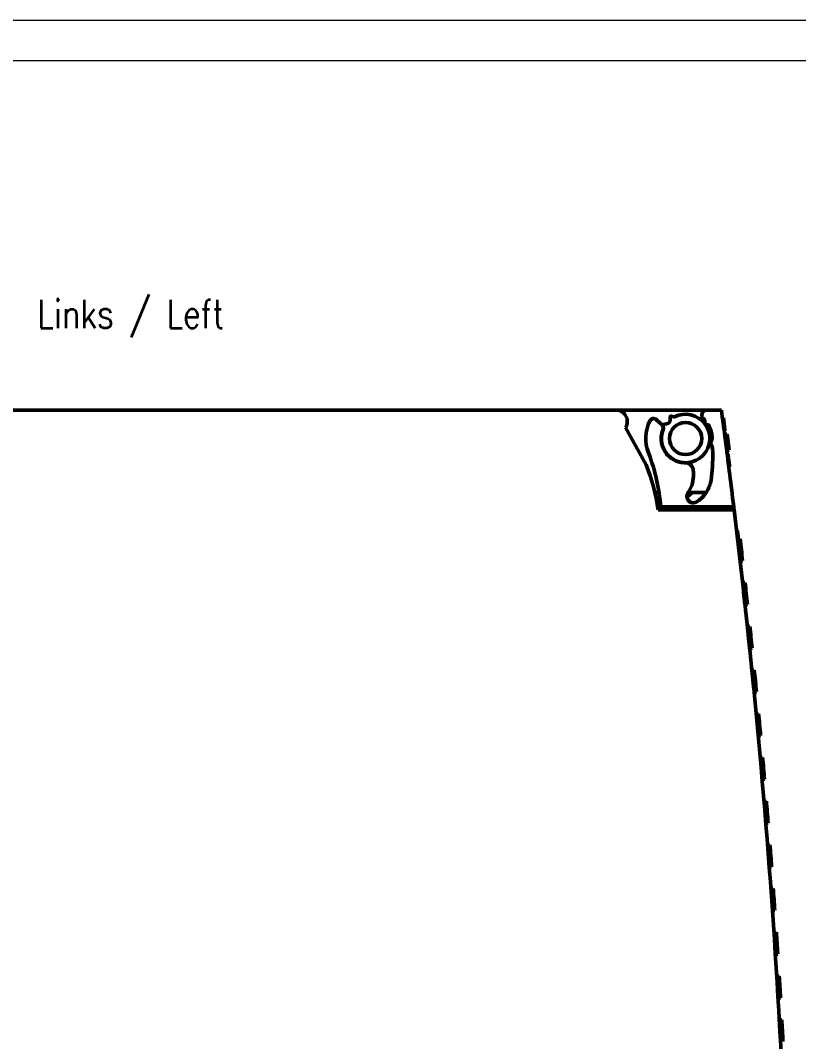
# Model space of a CAD drawing. Header units: millimetres. Extents: x 0 to 594, y 0 to 420.
# Drawn here: x 400.8 to 497, y 293.8 to 420 of the extents above; entities that cross this region are included whole.
import ezdxf

# ---------------------------------------------------------------- set-up
doc = ezdxf.new("R2010")
doc.units = ezdxf.units.MM
for name, color, linetype in [('1', 7, 'Continuous'), ('106', 7, 'Continuous'), ('201', 7, 'Continuous')]:
    doc.layers.add(name, color=color, linetype=linetype)
doc.styles.add('latin_extended', font='simplex.shx')
doc.dimstyles.get("Standard").update_dxf_attribs({"dimtxt": 0.18, "dimasz": 0.18, "dimexe": 0.18, "dimexo": 0.0625, "dimgap": 0.09, "dimtad": 0, "dimtih": 1, "dimtoh": 1, "dimdec": 4, "dimzin": 0, "dimdsep": 46, "dimtxsty": 'Standard', "dimcen": 0.09, "dimadec": 0, "dimazin": 0, "dimtfac": 1, "dimtdec": 4, "dimtofl": 0, "dimtmove": 0, "dimatfit": 3, "dimfxl": 1, "dimtolj": 1, "dimtzin": 0, "dimarcsym": 0})

# ---------------------------------------------------------------- blocks, each defined once
blk = doc.blocks.new('_U2')
at = {"layer": '106', "color": 7, "lineweight": 13}
for p, q in [((367.225957, 347.575786), (367.225957, 213.333787)), ((496.213164, 229.83418), (496.213164, 213.333787)), ((367.225957, 214.833787), (496.213164, 214.833787))]:
    blk.add_line(p, q, dxfattribs=at)
at = {"layer": '106', "color": 7, "lineweight": 25}
for points in [[(367.225957, 214.833787), (370.725955, 215.29457), (370.725959, 214.373003)], [(496.213164, 214.833787), (492.713166, 214.373003), (492.713162, 215.29457)]]:
    blk.add_solid(points, dxfattribs=at)
at = {"layer": '106', "color": 7, "linetype": 'Continuous', "lineweight": 18, "insert": (429.02585, 215.562339), "char_height": 3.5, "attachment_point": 7, "line_spacing_factor": 0.963855, "style": 'latin_extended'}
blk.add_mtext('\\W0.6152;129', dxfattribs=at)

msp = doc.modelspace()

# ---------------------------------------------------------------- linework, layer by layer
at = {"layer": '1', "color": 7, "linetype": 'Continuous', "lineweight": 50}
for p, q in [((369.73, 371.83), (474.43, 371.83)), ((485.57, 371.83), (474.43, 371.83)), ((481.56, 370.99), (481.27, 371.08)), ((485.57, 371.83), (487.46, 371.83)), ((480.19, 369.95), (480.3, 369.65)), ((480.67, 370.13), (480.27, 370.08)), ((481.14, 370.99), (481.11, 370.59)), ((487.7, 370.89), (487.6, 370.88)), ((487.7, 370.89), (487.6, 370.87)), ((487.7, 370.88), (487.6, 370.87)), ((487.7, 370.89), (487.7, 370.88)), ((487.7, 370.88), (487.9, 369.3)), ((475.61, 369.69), (478.17, 365.08)), ((487.9, 369.3), (487.8, 369.29)), ((487.8, 369.28), (487.94, 369.3)), ((487.9, 369.29), (487.8, 369.28)), ((487.8, 369.27), (487.93, 369.29)), ((487.9, 369.28), (487.8, 369.27)), ((487.9, 369.28), (487.8, 369.27)), ((488.16, 368.87), (487.86, 368.83)), ((487.89, 369.4), (487.92, 369.41)), ((487.89, 369.39), (487.92, 369.4)), ((487.89, 369.39), (487.91, 369.4)), ((487.9, 369.28), (487.94, 369.29)), ((488.16, 368.87), (488.41, 366.87)), ((488.41, 366.87), (488.12, 366.83)), ((488.27, 366.43), (488.17, 366.42)), ((488.36, 365.72), (488.38, 365.72)), ((488.38, 365.72), (488.36, 365.72)), ((488.36, 365.72), (488.38, 365.72)), ((488.47, 364.83), (488.37, 364.82)), ((488.38, 364.8), (488.51, 364.82)), ((488.46, 364.94), (488.48, 364.94)), ((488.46, 364.93), (488.5, 364.93)), ((488.46, 364.93), (488.5, 364.93)), ((479.24, 361.65), (479.76, 361.65)), ((483.89, 361.65), (483.25, 361.11)), ((483.37, 361.65), (485.54, 361.65)), ((488.98, 359.89), (479.95, 359.89)), ((479.64, 359.51), (489.04, 359.51)), ((489.46, 356.86), (489.36, 356.85)), ((489.46, 356.85), (489.36, 356.85)), ((489.49, 356.56), (489.39, 356.56)), ((489.5, 356.52), (489.4, 356.51)), ((489.52, 356.31), (489.42, 356.3)), ((489.77, 355.92), (489.57, 355.9)), ((489.52, 355.43), (489.62, 355.44)), ((489.66, 355.12), (489.56, 355.11)), ((489.79, 353.09), (489.89, 353.1)), ((489.88, 353.19), (490.08, 353.22)), ((490.38, 350.52), (490.09, 350.49)), ((490.26, 349.82), (490.16, 349.81)), ((490.3, 349.47), (490.2, 349.47)), ((490.31, 349.33), (490.21, 349.32)), ((490.48, 347.84), (490.38, 347.83)), ((490.38, 347.78), (490.68, 347.81)), ((490.97, 345.12), (490.67, 345.08)), ((490.83, 344.55), (490.73, 344.54)), ((490.86, 344.29), (490.76, 344.28)), ((490.86, 344.23), (490.76, 344.22)), ((491.01, 342.8), (490.91, 342.79)), ((491.04, 342.54), (490.94, 342.54)), ((490.95, 342.38), (491.25, 342.41)), ((491.53, 339.71), (491.23, 339.68)), ((491.37, 339.24), (491.27, 339.23)), ((491.4, 338.99), (491.3, 338.98)), ((491.4, 338.93), (491.3, 338.92)), ((491.46, 338.33), (491.36, 338.32)), ((491.48, 338.19), (491.38, 338.18)), ((491.54, 337.53), (491.44, 337.52)), ((491.55, 337.47), (491.45, 337.46)), ((491.47, 337.21), (491.57, 337.22)), ((491.5, 336.98), (491.79, 337.01)), ((492.05, 334.31), (491.76, 334.28)), ((491.89, 333.89), (491.79, 333.89)), ((492.01, 332.63), (491.91, 332.63)), ((492.03, 332.43), (491.93, 332.42)), ((492.08, 331.9), (491.98, 331.9)), ((492.01, 331.58), (492.31, 331.61)), ((492.55, 328.91), (492.25, 328.88)), ((492.38, 328.55), (492.28, 328.54)), ((492.48, 327.46), (492.38, 327.45)), ((492.44, 327.86), (492.44, 327.86)), ((492.53, 326.86), (492.43, 326.85)), ((492.54, 326.8), (492.44, 326.79)), ((492.46, 326.54), (492.56, 326.54)), ((492.49, 326.18), (492.79, 326.21)), ((493.02, 323.51), (492.72, 323.48)), ((492.84, 323.21), (492.74, 323.2)), ((492.91, 321.17), (493.01, 321.18)), ((492.94, 320.78), (493.24, 320.81)), ((493.46, 318.11), (493.16, 318.08)), ((493.28, 317.82), (493.18, 317.82)), ((493.29, 317.68), (493.19, 317.67)), ((493.29, 317.64), (493.19, 317.64)), ((493.43, 315.86), (493.33, 315.85)), ((493.44, 315.82), (493.34, 315.81)), ((493.37, 315.38), (493.67, 315.41)), ((493.87, 312.71), (493.57, 312.68)), ((493.76, 309.98), (494.06, 310)), ((494.25, 307.3), (493.95, 307.28)), ((494.13, 304.58), (494.43, 304.6)), ((494.6, 301.9), (494.3, 301.88)), ((494.41, 301.64), (494.31, 301.64)), ((494.44, 299.61), (494.54, 299.62)), ((494.46, 299.18), (494.76, 299.2)), ((494.92, 296.5), (494.62, 296.48)), ((494.74, 296.2), (494.64, 296.19)), ((494.76, 295.85), (494.66, 295.85)), ((494.76, 295.71), (494.66, 295.7)), ((494.85, 294.21), (494.75, 294.2))]:
    msp.add_line(p, q, dxfattribs=at)
msp.add_circle((483.03, 368.33), 1.99, dxfattribs=at)
for centre, radius, start, end in [((474.43, 370.43), 1.4, 328, 90), ((483.03, 368.33), 3, 155.4934, 117.5066), ((481.24, 370.99), 0.1, 72.4507, 175.5493), ((483.01, 368.33), 4.9, 153.4783, 201.2671), ((479.08, 370.3), 0.5, 47.5, 153.4783), ((480.28, 369.98), 0.1, 97.4507, 200.5493), ((480.61, 370.63), 0.5, 277.4507, 355.5493), ((481.59, 371.08), 0.1, 252.4507, 297.5066), ((480.21, 369.62), 0.1, 335.4934, 20.5493), ((457.01, 358.21), 23, 4.1778, 21.2671), ((455.86, 356.23), 24, 7.8756, 21.6592), ((-503.77, 239.83), 1000, 0.35881, 6.87367), ((-503.77, 239.83), 1000.3, 6.50838, 6.66427), ((-503.77, 239.83), 1000.3, 6.19708, 6.35286), ((-503.78, 239.85), 1000, 6.19912, 6.28504), ((-503.77, 239.84), 1000.1, 6.19919, 6.2851), ((-503.77, 239.83), 1000.3, 5.88596, 6.04164), ((-503.78, 239.85), 1000, 5.89423, 5.90887), ((-503.77, 239.84), 1000.1, 5.89433, 5.90896), ((-503.77, 239.83), 1000.3, 5.57502, 5.73059), ((-503.77, 239.83), 1000.3, 5.26424, 5.41972), ((-503.77, 239.84), 1000.1, 5.31214, 5.3239), ((-503.77, 239.84), 1000.1, 5.28177, 5.31214), ((-503.77, 239.84), 1000.1, 5.02599, 5.08894), ((-503.77, 239.83), 1000.3, 4.95361, 5.109), ((-503.77, 239.83), 1000.3, 4.64313, 4.79844), ((-503.77, 239.83), 1000.3, 4.33279, 4.48802), ((-503.77, 239.84), 1000.1, 4.46402, 4.47213), ((-503.77, 239.84), 1000.1, 4.4618, 4.46402), ((-503.77, 239.83), 1000.3, 4.02257, 4.17773), ((-503.77, 239.83), 1000.3, 3.71247, 3.86756), ((-503.77, 239.83), 1000.3, 3.40248, 3.55751), ((-503.78, 239.85), 1000, 3.11611, 3.20193), ((-503.77, 239.84), 1000.1, 3.11648, 3.2023), ((-503.77, 239.83), 1000.3, 3.09259, 3.24756)]:
    msp.add_arc(centre, radius, start, end, dxfattribs=at)
for centre, major_axis, ratio, start_param, end_param in [((457.01, 358.21), (1.49, -22.95), 1, 1.562375, 1.578726), ((-510.48, 239.21), (1002.42, 94.27), 0.996648, 6.282343, 6.283604)]:
    msp.add_ellipse(centre, major_axis=major_axis, ratio=ratio, start_param=start_param, end_param=end_param, dxfattribs=at)
for points, knots in [([(480.25, 369.6), (480.22, 369.49), (480.16, 369.24), (480.04, 368.84), (480, 368.33), (480.05, 367.76), (480.22, 367.17), (480.54, 366.59), (481, 366.08), (481.56, 365.68), (482.09, 365.47), (482.67, 365.32), (483.28, 365.37), (483.84, 364.96), (484.02, 364.34), (484.03, 363.52), (483.87, 362.66), (483.56, 361.95), (483.27, 361.56), (483.17, 361.21), (483.23, 360.88), (483.44, 360.56), (483.79, 360.36), (484.29, 360.38), (484.68, 360.68), (485.11, 361.04), (485.49, 361.5), (485.79, 361.99), (486.04, 362.56), (486.19, 363.12), (486.26, 363.82), (486.33, 364.57), (486.38, 365.32), (486.39, 366.01), (486.41, 366.52), (486.36, 367.02), (486.3, 367.38), (486.18, 367.58), (486.14, 367.66), (486.08, 367.71), (486.06, 367.78), (486.08, 367.83), (486.13, 367.88), (486.18, 367.94), (486.25, 368.04), (486.29, 368.16), (486.32, 368.3), (486.32, 368.46), (486.3, 368.63), (486.28, 368.84), (486.24, 369.06), (486.14, 369.43), (486, 369.72), (485.89, 369.97), (485.83, 370.02), (485.76, 370.02), (485.69, 370.04), (485.6, 370.05), (485.49, 370.06), (485.4, 370.14), (485.42, 370.26), (485.41, 370.35), (485.41, 370.46), (485.42, 370.56), (485.38, 370.64), (485.26, 370.74), (485.15, 370.85), (485.07, 371.03), (485.03, 371.2), (485.05, 371.4), (485.12, 371.56), (485.2, 371.68), (485.3, 371.76), (485.43, 371.82), (485.52, 371.83), (485.57, 371.83)], [0, 0, 0, 0, 0.013383, 0.030514, 0.049726, 0.073184, 0.097454, 0.121814, 0.150682, 0.177838, 0.201928, 0.218244, 0.24821, 0.271508, 0.293856, 0.321694, 0.367578, 0.396406, 0.411407, 0.42506, 0.437699, 0.450507, 0.468808, 0.483, 0.506926, 0.524326, 0.549868, 0.576603, 0.592048, 0.622846, 0.644791, 0.674439, 0.71208, 0.733396, 0.755951, 0.772559, 0.793051, 0.79701, 0.799817, 0.803501, 0.806192, 0.80769, 0.810071, 0.814049, 0.817513, 0.824476, 0.828672, 0.833845, 0.843567, 0.849182, 0.858778, 0.86976, 0.893731, 0.897691, 0.901098, 0.902468, 0.905691, 0.909822, 0.912805, 0.918373, 0.921177, 0.926301, 0.929924, 0.934229, 0.937125, 0.940689, 0.951828, 0.955791, 0.963699, 0.972442, 0.978654, 0.984335, 0.989143, 0.994136, 1, 1, 1, 1]), ([(487.46, 371.83), (487.61, 370.75), (488.08, 367.14), (488.58, 363.16), (488.94, 360.26), (488.98, 359.89)], [0, 0, 0, 0, 0.272684, 0.906013, 1, 1, 1, 1]), ([(480.04, 370.1), (480.07, 370.06), (480.14, 369.99), (480.21, 369.85), (480.24, 369.72), (480.25, 369.63), (480.25, 369.6)], [0, 0, 0, 0, 0.28962, 0.57924, 0.86886, 1, 1, 1, 1]), ([(487.9, 369.3), (487.9, 369.3), (487.9, 369.29), (487.9, 369.29), (487.9, 369.29)], [0, 0, 0, 0, 0.68454, 1, 1, 1, 1]), ([(488.48, 364.82), (488.48, 364.82), (488.47, 364.82), (488.47, 364.86), (488.45, 365.04), (488.42, 365.27), (488.39, 365.52), (488.35, 365.76), (488.32, 365.99), (488.3, 366.22), (488.27, 366.4), (488.27, 366.43), (488.27, 366.43)], [0, 0, 0, 0, 0.024506, 0.117045, 0.216351, 0.330245, 0.45362, 0.575546, 0.685161, 0.790695, 0.903595, 1, 1, 1, 1]), ([(489.39, 356.56), (489.39, 356.6), (489.38, 356.64), (489.38, 356.69), (489.37, 356.7), (489.37, 356.72), (489.37, 356.72), (489.37, 356.75), (489.37, 356.76), (489.36, 356.78), (489.36, 356.79), (489.36, 356.8), (489.36, 356.8), (489.36, 356.82), (489.36, 356.83), (489.36, 356.84), (489.36, 356.84), (489.36, 356.84), (489.36, 356.85), (489.36, 356.85), (489.36, 356.85), (489.36, 356.85), (489.36, 356.85), (489.36, 356.85)], [0, 0, 0, 0, 0.24891, 0.24891, 0.311137, 0.311137, 0.373365, 0.373365, 0.49782, 0.49782, 0.560047, 0.560047, 0.622275, 0.622275, 0.746729, 0.746729, 0.808957, 0.808957, 0.871184, 0.871184, 0.995639, 0.995639, 1, 1, 1, 1]), ([(489.37, 356.7), (489.37, 356.7), (489.37, 356.71), (489.37, 356.71), (489.37, 356.72), (489.37, 356.74), (489.37, 356.75), (489.37, 356.77), (489.36, 356.78), (489.36, 356.79), (489.36, 356.79), (489.36, 356.8), (489.36, 356.8), (489.36, 356.81), (489.36, 356.82), (489.36, 356.83), (489.36, 356.83), (489.36, 356.84), (489.36, 356.84), (489.36, 356.85), (489.36, 356.85), (489.36, 356.85), (489.36, 356.85), (489.36, 356.85)], [0, 0, 0, 0, 0.016905, 0.016905, 0.079981, 0.079981, 0.206135, 0.206135, 0.332288, 0.332288, 0.395365, 0.395365, 0.458441, 0.458441, 0.584595, 0.584595, 0.710748, 0.710748, 0.836901, 0.836901, 0.963055, 0.963055, 1, 1, 1, 1]), ([(489.39, 356.56), (489.39, 356.55), (489.39, 356.54), (489.39, 356.53), (489.39, 356.53), (489.39, 356.52), (489.4, 356.52), (489.4, 356.51)], [0, 0, 0, 0, 0.5, 0.5, 0.75, 0.75, 1, 1, 1, 1]), ([(489.42, 356.3), (489.42, 356.32), (489.42, 356.34), (489.41, 356.38), (489.41, 356.4), (489.41, 356.43), (489.4, 356.44), (489.4, 356.46), (489.4, 356.47), (489.4, 356.5), (489.4, 356.52), (489.39, 356.54)], [0, 0, 0, 0, 0.253405, 0.253405, 0.50681, 0.50681, 0.633513, 0.633513, 0.760215, 0.760215, 1, 1, 1, 1]), ([(489.44, 356.16), (489.44, 356.17), (489.44, 356.18), (489.43, 356.2), (489.43, 356.21), (489.43, 356.26), (489.42, 356.29), (489.42, 356.33), (489.42, 356.33), (489.42, 356.33)], [0, 0, 0, 0, 0.106223, 0.106223, 0.395658, 0.395658, 0.97453, 0.97453, 1, 1, 1, 1]), ([(489.52, 355.43), (489.52, 355.43), (489.52, 355.43), (489.52, 355.43), (489.52, 355.43), (489.52, 355.44), (489.52, 355.44), (489.52, 355.45), (489.52, 355.45), (489.52, 355.46), (489.52, 355.47), (489.52, 355.48), (489.52, 355.48), (489.51, 355.5), (489.51, 355.5), (489.51, 355.52), (489.51, 355.52), (489.51, 355.55), (489.51, 355.56), (489.5, 355.6), (489.5, 355.62), (489.5, 355.66), (489.49, 355.68), (489.49, 355.71), (489.49, 355.72), (489.49, 355.74), (489.48, 355.76), (489.48, 355.79), (489.48, 355.81), (489.47, 355.87), (489.47, 355.92), (489.46, 355.97), (489.46, 355.98), (489.46, 356), (489.45, 356.01), (489.45, 356.05), (489.45, 356.07), (489.44, 356.1), (489.44, 356.11), (489.44, 356.12), (489.44, 356.13), (489.44, 356.16), (489.44, 356.18), (489.43, 356.2), (489.43, 356.2), (489.43, 356.22), (489.43, 356.23), (489.43, 356.24), (489.43, 356.25), (489.43, 356.25), (489.42, 356.27), (489.42, 356.28), (489.42, 356.29), (489.42, 356.29), (489.42, 356.3), (489.42, 356.3), (489.42, 356.3), (489.42, 356.3), (489.42, 356.3), (489.42, 356.3), (489.42, 356.3), (489.42, 356.3)], [0, 0, 0, 0, 0.01606, 0.01606, 0.036705, 0.036705, 0.05735, 0.05735, 0.098639, 0.098639, 0.119284, 0.119284, 0.139928, 0.139928, 0.160573, 0.160573, 0.181218, 0.181218, 0.222507, 0.222507, 0.263796, 0.263796, 0.305086, 0.305086, 0.32573, 0.32573, 0.346375, 0.346375, 0.387664, 0.387664, 0.470243, 0.470243, 0.490887, 0.490887, 0.511532, 0.511532, 0.552821, 0.552821, 0.573466, 0.573466, 0.594111, 0.594111, 0.6354, 0.6354, 0.656044, 0.656044, 0.676689, 0.697334, 0.697334, 0.717978, 0.717978, 0.800557, 0.800557, 0.841846, 0.841846, 0.883136, 0.924425, 0.924425, 0.965714, 0.965714, 1, 1, 1, 1]), ([(489.46, 356.86), (489.46, 356.86), (489.46, 356.86), (489.46, 356.86), (489.46, 356.86), (489.46, 356.85), (489.46, 356.85), (489.46, 356.85), (489.46, 356.84), (489.46, 356.83), (489.46, 356.81), (489.47, 356.77), (489.47, 356.75), (489.47, 356.72), (489.47, 356.71), (489.48, 356.68), (489.48, 356.67), (489.48, 356.65), (489.48, 356.62), (489.49, 356.59), (489.49, 356.56)], [0, 0, 0, 0, 0.002897, 0.002897, 0.127535, 0.127535, 0.189854, 0.189854, 0.252173, 0.252173, 0.501449, 0.501449, 0.626087, 0.626087, 0.750724, 0.750724, 0.813043, 0.813043, 0.875362, 1, 1, 1, 1]), ([(489.46, 356.85), (489.46, 356.85), (489.46, 356.85), (489.46, 356.85), (489.46, 356.85), (489.46, 356.85), (489.46, 356.85), (489.46, 356.84), (489.46, 356.84), (489.46, 356.83), (489.46, 356.82), (489.46, 356.81), (489.46, 356.8), (489.46, 356.78), (489.47, 356.78), (489.47, 356.76), (489.47, 356.74), (489.47, 356.73), (489.47, 356.72), (489.47, 356.71), (489.47, 356.71), (489.47, 356.71)], [0, 0, 0, 0, 0.030723, 0.030723, 0.155614, 0.155614, 0.280505, 0.280505, 0.405395, 0.405395, 0.530286, 0.530286, 0.655177, 0.655177, 0.780067, 0.780067, 0.904958, 0.904958, 0.967404, 0.967404, 1, 1, 1, 1]), ([(489.5, 356.52), (489.49, 356.53), (489.49, 356.54), (489.49, 356.55), (489.49, 356.55), (489.49, 356.56), (489.49, 356.56), (489.49, 356.56)], [0, 0, 0, 0, 0.5, 0.5, 0.75, 0.75, 1, 1, 1, 1]), ([(489.5, 356.5), (489.5, 356.5), (489.5, 356.49), (489.5, 356.48), (489.5, 356.47), (489.5, 356.45), (489.51, 356.44), (489.51, 356.41), (489.51, 356.39), (489.52, 356.35), (489.52, 356.33), (489.52, 356.31)], [0, 0, 0, 0, 0.081093, 0.081093, 0.234245, 0.234245, 0.387396, 0.387396, 0.693698, 0.693698, 1, 1, 1, 1]), ([(489.51, 356.35), (489.52, 356.35), (489.52, 356.34), (489.52, 356.3), (489.52, 356.27), (489.53, 356.22), (489.53, 356.21), (489.53, 356.18), (489.54, 356.18), (489.54, 356.17)], [0, 0, 0, 0, 0.102341, 0.102341, 0.628519, 0.628519, 0.891607, 0.891607, 1, 1, 1, 1]), ([(489.52, 356.31), (489.52, 356.31), (489.52, 356.31), (489.52, 356.31), (489.52, 356.31), (489.52, 356.3), (489.52, 356.3), (489.52, 356.3), (489.52, 356.3), (489.52, 356.3), (489.52, 356.29), (489.52, 356.29), (489.52, 356.28), (489.52, 356.28), (489.52, 356.27), (489.53, 356.27), (489.53, 356.25), (489.53, 356.25), (489.53, 356.22), (489.53, 356.21), (489.54, 356.18), (489.54, 356.17), (489.54, 356.13), (489.54, 356.11), (489.55, 356.07), (489.55, 356.05), (489.55, 356.01), (489.56, 355.99), (489.56, 355.96), (489.56, 355.95), (489.57, 355.93), (489.57, 355.89), (489.57, 355.86), (489.58, 355.82), (489.58, 355.8), (489.58, 355.76), (489.59, 355.75), (489.59, 355.73), (489.59, 355.72), (489.59, 355.69), (489.6, 355.67), (489.6, 355.64), (489.6, 355.63), (489.6, 355.61), (489.6, 355.6), (489.61, 355.57), (489.61, 355.55), (489.61, 355.53), (489.61, 355.52), (489.61, 355.51), (489.61, 355.5), (489.62, 355.49), (489.62, 355.48), (489.62, 355.46), (489.62, 355.46), (489.62, 355.45), (489.62, 355.45), (489.62, 355.44), (489.62, 355.44), (489.62, 355.44), (489.62, 355.44), (489.62, 355.44)], [0, 0, 0, 0, 0.034188, 0.034188, 0.075386, 0.075386, 0.116584, 0.157782, 0.157782, 0.19898, 0.19898, 0.240178, 0.240178, 0.260777, 0.260777, 0.281376, 0.281376, 0.322574, 0.322574, 0.363772, 0.363772, 0.40497, 0.40497, 0.446168, 0.446168, 0.487367, 0.487367, 0.528565, 0.528565, 0.549164, 0.549164, 0.569763, 0.610961, 0.610961, 0.652159, 0.652159, 0.672758, 0.672758, 0.693357, 0.693357, 0.734555, 0.734555, 0.755154, 0.755154, 0.775753, 0.775753, 0.816951, 0.816951, 0.83755, 0.83755, 0.858149, 0.858149, 0.899347, 0.899347, 0.919947, 0.919947, 0.940546, 0.940546, 0.981744, 0.981744, 1, 1, 1, 1]), ([(489.56, 355.11), (489.56, 355.11), (489.56, 355.11), (489.56, 355.11), (489.56, 355.11), (489.56, 355.1), (489.56, 355.1), (489.56, 355.09), (489.56, 355.09), (489.56, 355.09), (489.56, 355.08), (489.56, 355.08)], [0, 0, 0, 0, 0.046711, 0.046711, 0.523356, 0.523356, 0.761678, 0.761678, 0.880839, 0.880839, 1, 1, 1, 1]), ([(489.56, 355.08), (489.56, 355.07), (489.57, 355.06), (489.57, 355.04), (489.57, 355.03), (489.57, 355.02), (489.57, 355.01), (489.57, 354.98), (489.58, 354.96), (489.58, 354.93), (489.58, 354.92), (489.58, 354.9), (489.59, 354.89), (489.59, 354.85), (489.59, 354.83), (489.6, 354.79), (489.6, 354.78), (489.6, 354.75), (489.6, 354.74), (489.61, 354.67), (489.62, 354.62), (489.63, 354.51), (489.63, 354.46), (489.65, 354.35), (489.65, 354.3), (489.67, 354.14), (489.68, 354.03), (489.7, 353.87), (489.71, 353.82), (489.72, 353.71), (489.73, 353.66), (489.74, 353.55), (489.75, 353.5), (489.75, 353.44), (489.75, 353.42), (489.76, 353.4), (489.76, 353.39), (489.76, 353.35), (489.77, 353.33), (489.77, 353.29), (489.77, 353.28), (489.77, 353.26), (489.77, 353.25), (489.78, 353.22), (489.78, 353.2), (489.78, 353.18), (489.78, 353.17), (489.78, 353.15), (489.79, 353.15), (489.79, 353.13), (489.79, 353.12), (489.79, 353.11), (489.79, 353.11), (489.79, 353.1), (489.79, 353.1), (489.79, 353.1), (489.79, 353.09), (489.79, 353.09)], [0, 0, 0, 0, 0.033523, 0.033523, 0.050285, 0.050285, 0.067047, 0.067047, 0.10057, 0.10057, 0.117332, 0.117332, 0.134093, 0.134093, 0.167616, 0.167616, 0.184378, 0.184378, 0.20114, 0.20114, 0.268186, 0.268186, 0.335233, 0.335233, 0.40228, 0.40228, 0.536373, 0.536373, 0.603419, 0.603419, 0.670466, 0.670466, 0.737513, 0.737513, 0.754274, 0.754274, 0.771036, 0.771036, 0.804559, 0.804559, 0.821321, 0.821321, 0.838082, 0.838082, 0.871606, 0.871606, 0.888367, 0.888367, 0.905129, 0.905129, 0.938652, 0.938652, 0.955414, 0.955414, 0.972176, 0.972176, 1, 1, 1, 1]), ([(489.66, 355.09), (489.66, 355.1), (489.66, 355.11), (489.66, 355.11), (489.66, 355.12), (489.66, 355.12), (489.66, 355.12), (489.66, 355.12)], [0, 0, 0, 0, 0.477327, 0.477327, 0.954654, 0.954654, 1, 1, 1, 1]), ([(489.89, 353.1), (489.89, 353.1), (489.89, 353.1), (489.89, 353.11), (489.89, 353.11), (489.89, 353.12), (489.89, 353.13), (489.89, 353.14), (489.89, 353.14), (489.88, 353.16), (489.88, 353.17), (489.88, 353.2), (489.88, 353.2), (489.88, 353.22), (489.88, 353.23), (489.87, 353.26), (489.87, 353.28), (489.87, 353.32), (489.87, 353.33), (489.86, 353.35), (489.86, 353.37), (489.86, 353.4), (489.85, 353.43), (489.85, 353.47), (489.85, 353.48), (489.85, 353.5), (489.84, 353.52), (489.84, 353.56), (489.84, 353.58), (489.82, 353.72), (489.81, 353.82), (489.79, 353.98), (489.78, 354.04), (489.77, 354.14), (489.77, 354.2), (489.75, 354.3), (489.75, 354.36), (489.73, 354.46), (489.73, 354.52), (489.72, 354.62), (489.71, 354.67), (489.7, 354.75), (489.7, 354.78), (489.69, 354.82), (489.69, 354.83), (489.69, 354.85), (489.69, 354.87), (489.68, 354.9), (489.68, 354.92), (489.68, 354.96), (489.68, 354.97), (489.67, 354.99), (489.67, 355), (489.67, 355.02), (489.67, 355.04), (489.67, 355.06), (489.67, 355.07), (489.66, 355.08), (489.66, 355.08), (489.66, 355.08), (489.66, 355.09), (489.66, 355.09), (489.66, 355.09)], [0, 0, 0, 0, 0.025112, 0.025112, 0.058729, 0.058729, 0.075537, 0.075537, 0.092345, 0.092345, 0.125962, 0.125962, 0.142771, 0.142771, 0.159579, 0.159579, 0.193196, 0.193196, 0.210004, 0.210004, 0.226813, 0.226813, 0.26043, 0.26043, 0.277238, 0.277238, 0.294046, 0.294046, 0.327663, 0.327663, 0.462131, 0.462131, 0.529364, 0.529364, 0.596598, 0.596598, 0.663832, 0.663832, 0.731065, 0.731065, 0.798299, 0.798299, 0.831916, 0.831916, 0.848724, 0.848724, 0.865533, 0.865533, 0.899149, 0.899149, 0.915958, 0.915958, 0.932766, 0.932766, 0.966383, 0.966383, 0.983192, 0.983192, 0.991596, 0.995798, 0.995798, 1, 1, 1, 1]), ([(490.2, 349.47), (490.2, 349.48), (490.2, 349.49), (490.19, 349.52), (490.19, 349.53), (490.19, 349.56), (490.19, 349.58), (490.18, 349.61), (490.18, 349.62), (490.18, 349.66), (490.17, 349.69), (490.17, 349.75), (490.16, 349.78), (490.16, 349.81)], [0, 0, 0, 0, 0.125, 0.125, 0.25, 0.25, 0.375, 0.375, 0.5, 0.5, 0.75, 0.75, 1, 1, 1, 1]), ([(490.26, 349.82), (490.26, 349.79), (490.27, 349.76), (490.27, 349.7), (490.28, 349.67), (490.28, 349.63), (490.28, 349.61), (490.29, 349.58), (490.29, 349.57), (490.29, 349.54), (490.29, 349.53), (490.3, 349.5), (490.3, 349.49), (490.3, 349.47)], [0, 0, 0, 0, 0.25, 0.25, 0.5, 0.5, 0.625, 0.625, 0.75, 0.75, 0.875, 0.875, 1, 1, 1, 1]), ([(490.2, 349.47), (490.2, 349.45), (490.2, 349.44), (490.2, 349.42), (490.21, 349.41), (490.21, 349.37), (490.21, 349.34), (490.21, 349.32)], [0, 0, 0, 0, 0.250431, 0.250431, 0.500862, 0.500862, 1, 1, 1, 1]), ([(490.31, 349.33), (490.31, 349.34), (490.31, 349.35), (490.31, 349.38), (490.31, 349.39), (490.3, 349.42), (490.3, 349.45), (490.3, 349.47)], [0, 0, 0, 0, 0.250431, 0.250431, 0.500862, 0.500862, 1, 1, 1, 1]), ([(490.76, 344.28), (490.75, 344.31), (490.75, 344.34), (490.75, 344.37), (490.75, 344.38), (490.74, 344.4), (490.74, 344.41), (490.74, 344.42), (490.74, 344.42), (490.74, 344.45), (490.74, 344.47), (490.73, 344.49), (490.73, 344.49), (490.73, 344.51), (490.73, 344.51), (490.73, 344.53), (490.73, 344.53), (490.73, 344.54), (490.73, 344.54), (490.73, 344.54), (490.73, 344.54), (490.73, 344.54)], [0, 0, 0, 0, 0.171892, 0.171892, 0.257838, 0.257838, 0.30081, 0.30081, 0.343783, 0.343783, 0.515675, 0.515675, 0.601621, 0.601621, 0.687567, 0.687567, 0.859459, 0.859459, 0.945404, 0.945404, 1, 1, 1, 1]), ([(490.83, 344.55), (490.83, 344.55), (490.83, 344.55), (490.83, 344.54), (490.83, 344.54), (490.83, 344.54), (490.83, 344.53), (490.83, 344.52), (490.83, 344.51), (490.83, 344.5), (490.83, 344.5), (490.83, 344.49), (490.83, 344.49), (490.84, 344.47), (490.84, 344.45), (490.84, 344.42), (490.84, 344.41), (490.85, 344.39), (490.85, 344.38), (490.85, 344.34), (490.85, 344.32), (490.86, 344.29)], [0, 0, 0, 0, 0.054938, 0.054938, 0.140853, 0.140853, 0.312683, 0.312683, 0.398597, 0.398597, 0.441555, 0.441555, 0.484512, 0.484512, 0.656341, 0.656341, 0.742256, 0.742256, 0.828171, 0.828171, 1, 1, 1, 1]), ([(490.76, 344.28), (490.76, 344.27), (490.76, 344.26), (490.76, 344.25), (490.76, 344.24), (490.76, 344.23), (490.76, 344.22), (490.76, 344.22)], [0, 0, 0, 0, 0.5, 0.5, 0.75, 0.75, 1, 1, 1, 1]), ([(490.91, 342.79), (490.91, 342.83), (490.9, 342.87), (490.9, 342.95), (490.89, 342.98), (490.88, 343.06), (490.88, 343.1), (490.87, 343.18), (490.87, 343.22), (490.86, 343.34), (490.85, 343.41), (490.83, 343.54), (490.83, 343.58), (490.82, 343.64), (490.82, 343.66), (490.82, 343.7), (490.82, 343.71), (490.81, 343.73), (490.81, 343.74), (490.81, 343.78), (490.81, 343.8), (490.8, 343.85), (490.8, 343.87), (490.8, 343.91), (490.79, 343.92), (490.79, 343.95), (490.79, 343.96), (490.79, 344), (490.78, 344.02), (490.78, 344.06), (490.78, 344.07), (490.78, 344.1), (490.77, 344.11), (490.77, 344.14), (490.77, 344.15), (490.77, 344.17), (490.77, 344.17), (490.77, 344.17)], [0, 0, 0, 0, 0.092351, 0.092351, 0.184702, 0.184702, 0.277053, 0.277053, 0.369404, 0.369404, 0.554106, 0.554106, 0.646457, 0.646457, 0.692633, 0.692633, 0.71572, 0.71572, 0.738808, 0.738808, 0.784984, 0.784984, 0.831159, 0.831159, 0.854247, 0.854247, 0.877335, 0.877335, 0.92351, 0.92351, 0.946598, 0.946598, 0.969686, 0.969686, 0.992774, 0.992774, 1, 1, 1, 1]), ([(490.86, 344.23), (490.86, 344.24), (490.86, 344.25), (490.86, 344.26), (490.86, 344.27), (490.86, 344.28), (490.86, 344.28), (490.86, 344.29)], [0, 0, 0, 0, 0.5, 0.5, 0.75, 0.75, 1, 1, 1, 1]), ([(490.87, 344.19), (490.87, 344.18), (490.87, 344.18), (490.87, 344.16), (490.87, 344.15), (490.87, 344.12), (490.87, 344.11), (490.88, 344.08), (490.88, 344.07), (490.88, 344.04), (490.88, 344.03), (490.89, 344.01), (490.89, 343.99), (490.89, 343.95), (490.89, 343.93), (490.9, 343.89), (490.9, 343.88), (490.9, 343.85), (490.9, 343.84), (490.91, 343.81), (490.91, 343.78), (490.91, 343.74), (490.92, 343.72), (490.92, 343.67), (490.92, 343.65), (490.93, 343.59), (490.93, 343.55), (490.95, 343.42), (490.95, 343.34), (490.97, 343.23), (490.97, 343.19), (490.98, 343.11), (490.98, 343.07), (490.99, 342.99), (491, 342.95), (491, 342.88), (491.01, 342.84), (491.01, 342.8)], [0, 0, 0, 0, 0.009354, 0.009354, 0.032392, 0.032392, 0.05543, 0.05543, 0.078468, 0.078468, 0.101507, 0.101507, 0.124545, 0.124545, 0.170622, 0.170622, 0.19366, 0.19366, 0.216698, 0.216698, 0.262775, 0.262775, 0.308851, 0.308851, 0.354928, 0.354928, 0.447081, 0.447081, 0.631387, 0.631387, 0.723541, 0.723541, 0.815694, 0.815694, 0.907847, 0.907847, 1, 1, 1, 1]), ([(491.3, 338.98), (491.3, 339), (491.29, 339.04), (491.29, 339.07), (491.29, 339.09), (491.29, 339.1), (491.29, 339.11), (491.28, 339.12), (491.28, 339.14), (491.28, 339.15), (491.28, 339.17), (491.28, 339.17), (491.28, 339.18), (491.28, 339.19), (491.28, 339.2), (491.28, 339.21), (491.28, 339.21), (491.28, 339.22), (491.27, 339.22), (491.27, 339.22), (491.27, 339.23), (491.27, 339.23), (491.27, 339.23), (491.27, 339.23)], [0, 0, 0, 0, 0.112638, 0.225277, 0.225277, 0.281596, 0.281596, 0.337915, 0.337915, 0.450553, 0.450553, 0.506873, 0.506873, 0.563192, 0.563192, 0.67583, 0.67583, 0.732149, 0.732149, 0.788469, 0.788469, 0.901107, 1, 1, 1, 1]), ([(491.3, 338.98), (491.3, 338.97), (491.3, 338.96), (491.3, 338.95), (491.3, 338.94), (491.3, 338.93), (491.3, 338.93), (491.3, 338.92)], [0, 0, 0, 0, 0.5, 0.5, 0.75, 0.75, 1, 1, 1, 1]), ([(491.36, 338.32), (491.36, 338.33), (491.36, 338.34), (491.36, 338.36), (491.36, 338.37), (491.36, 338.39), (491.36, 338.4), (491.35, 338.42), (491.35, 338.42), (491.35, 338.44), (491.35, 338.45), (491.35, 338.46), (491.35, 338.46), (491.35, 338.48), (491.35, 338.49), (491.35, 338.51), (491.34, 338.52), (491.34, 338.54), (491.34, 338.54), (491.34, 338.57), (491.34, 338.58), (491.34, 338.61), (491.33, 338.63), (491.33, 338.66), (491.33, 338.68), (491.32, 338.73), (491.32, 338.76), (491.32, 338.81), (491.31, 338.83), (491.31, 338.85), (491.31, 338.86), (491.31, 338.88), (491.31, 338.88), (491.31, 338.9), (491.31, 338.91), (491.3, 338.92)], [0, 0, 0, 0, 0.120185, 0.120185, 0.24037, 0.24037, 0.300463, 0.300463, 0.360555, 0.360555, 0.390602, 0.390602, 0.420648, 0.420648, 0.48074, 0.48074, 0.510787, 0.510787, 0.540833, 0.540833, 0.600925, 0.600925, 0.661018, 0.661018, 0.721111, 0.721111, 0.841296, 0.841296, 0.901388, 0.901388, 0.931434, 0.931434, 0.961481, 0.961481, 1, 1, 1, 1]), ([(491.36, 338.32), (491.37, 338.31), (491.37, 338.3), (491.37, 338.28), (491.37, 338.26), (491.37, 338.23), (491.38, 338.21), (491.38, 338.18)], [0, 0, 0, 0, 0.250449, 0.250449, 0.500898, 0.500898, 1, 1, 1, 1]), ([(491.37, 339.24), (491.37, 339.24), (491.37, 339.24), (491.37, 339.24), (491.37, 339.23), (491.38, 339.21), (491.38, 339.21), (491.38, 339.2), (491.38, 339.2), (491.38, 339.19), (491.38, 339.17), (491.38, 339.15), (491.38, 339.13), (491.39, 339.12), (491.39, 339.11), (491.39, 339.1), (491.39, 339.08), (491.39, 339.06), (491.39, 339.04), (491.39, 339.03), (491.4, 339.01), (491.4, 339), (491.4, 338.99)], [0, 0, 0, 0, 0.098733, 0.098733, 0.32405, 0.32405, 0.380379, 0.380379, 0.436708, 0.436708, 0.549366, 0.662025, 0.662025, 0.718354, 0.718354, 0.774683, 0.774683, 0.887342, 0.887342, 0.943671, 0.943671, 1, 1, 1, 1]), ([(491.4, 338.93), (491.4, 338.94), (491.4, 338.96), (491.4, 338.98), (491.4, 339), (491.4, 339.01), (491.4, 339.02), (491.39, 339.03), (491.39, 339.04), (491.39, 339.05), (491.39, 339.05), (491.39, 339.06), (491.39, 339.06), (491.39, 339.07), (491.39, 339.08), (491.39, 339.09), (491.39, 339.09), (491.39, 339.1), (491.39, 339.1), (491.39, 339.1), (491.39, 339.1), (491.39, 339.1), (491.39, 339.1), (491.39, 339.09), (491.39, 339.09), (491.39, 339.08), (491.39, 339.08), (491.39, 339.07), (491.39, 339.06), (491.39, 339.05), (491.39, 339.04), (491.39, 339.03), (491.39, 339.03), (491.4, 339.01), (491.4, 339), (491.4, 338.98), (491.4, 338.97), (491.4, 338.96), (491.4, 338.94), (491.41, 338.91), (491.41, 338.88), (491.41, 338.87), (491.41, 338.84), (491.41, 338.82), (491.42, 338.77), (491.42, 338.74), (491.43, 338.69), (491.43, 338.67), (491.43, 338.64), (491.43, 338.62), (491.44, 338.6), (491.44, 338.59), (491.44, 338.58), (491.44, 338.57), (491.44, 338.54), (491.44, 338.53), (491.45, 338.51), (491.45, 338.5), (491.45, 338.49), (491.45, 338.48), (491.45, 338.47), (491.45, 338.46), (491.45, 338.45), (491.45, 338.45), (491.45, 338.43), (491.45, 338.42), (491.46, 338.41), (491.46, 338.4), (491.46, 338.38), (491.46, 338.38), (491.46, 338.37), (491.46, 338.36), (491.46, 338.35), (491.46, 338.34), (491.46, 338.33)], [0, 0, 0, 0, 0.029662, 0.029662, 0.060963, 0.060963, 0.076614, 0.076614, 0.092264, 0.092264, 0.107915, 0.107915, 0.123566, 0.123566, 0.154867, 0.154867, 0.186168, 0.186168, 0.217469, 0.217469, 0.248771, 0.248771, 0.311373, 0.311373, 0.327024, 0.327024, 0.342674, 0.342674, 0.373975, 0.373975, 0.389626, 0.389626, 0.405277, 0.405277, 0.436578, 0.436578, 0.452228, 0.452228, 0.467879, 0.49918, 0.49918, 0.530482, 0.530482, 0.561783, 0.561783, 0.624385, 0.624385, 0.655686, 0.655686, 0.686988, 0.686988, 0.702638, 0.702638, 0.718289, 0.718289, 0.74959, 0.74959, 0.765241, 0.765241, 0.780891, 0.780891, 0.796542, 0.796542, 0.812193, 0.812193, 0.843494, 0.843494, 0.874795, 0.874795, 0.906096, 0.906096, 0.937398, 0.937398, 1, 1, 1, 1]), ([(491.4, 338.93), (491.4, 338.94), (491.4, 338.95), (491.4, 338.96), (491.4, 338.97), (491.4, 338.98), (491.4, 338.99), (491.4, 338.99)], [0, 0, 0, 0, 0.5, 0.5, 0.75, 0.75, 1, 1, 1, 1]), ([(491.48, 338.19), (491.48, 338.2), (491.48, 338.21), (491.47, 338.24), (491.47, 338.25), (491.47, 338.28), (491.47, 338.31), (491.46, 338.33)], [0, 0, 0, 0, 0.250449, 0.250449, 0.500898, 0.500898, 1, 1, 1, 1]), ([(491.44, 337.52), (491.44, 337.53), (491.44, 337.53), (491.44, 337.56), (491.44, 337.57), (491.43, 337.62), (491.43, 337.65), (491.43, 337.7), (491.42, 337.72), (491.42, 337.76), (491.42, 337.77), (491.41, 337.81), (491.41, 337.82), (491.41, 337.85), (491.41, 337.86), (491.41, 337.88), (491.41, 337.89), (491.4, 337.91), (491.4, 337.93), (491.4, 337.95), (491.4, 337.96), (491.4, 337.98), (491.4, 337.98), (491.4, 338.01), (491.39, 338.02), (491.39, 338.05), (491.39, 338.06), (491.39, 338.08), (491.39, 338.09), (491.39, 338.11), (491.38, 338.12), (491.38, 338.13), (491.38, 338.14), (491.38, 338.15), (491.38, 338.16), (491.38, 338.17), (491.38, 338.18), (491.38, 338.18)], [0, 0, 0, 0, 0.025313, 0.025313, 0.082648, 0.082648, 0.197317, 0.197317, 0.254651, 0.254651, 0.311986, 0.311986, 0.36932, 0.36932, 0.397988, 0.397988, 0.426655, 0.426655, 0.483989, 0.483989, 0.512657, 0.512657, 0.541324, 0.541324, 0.598658, 0.598658, 0.655993, 0.655993, 0.713327, 0.713327, 0.770662, 0.770662, 0.827996, 0.827996, 0.885331, 0.885331, 1, 1, 1, 1]), ([(491.44, 337.52), (491.44, 337.51), (491.45, 337.5), (491.45, 337.49), (491.45, 337.48), (491.45, 337.47), (491.45, 337.47), (491.45, 337.46)], [0, 0, 0, 0, 0.5, 0.5, 0.75, 0.75, 1, 1, 1, 1]), ([(491.47, 337.21), (491.47, 337.21), (491.47, 337.21), (491.47, 337.21), (491.47, 337.21), (491.47, 337.22), (491.47, 337.22), (491.47, 337.22), (491.47, 337.22), (491.47, 337.23), (491.47, 337.24), (491.47, 337.25), (491.47, 337.25), (491.47, 337.26), (491.47, 337.27), (491.47, 337.28), (491.47, 337.3), (491.46, 337.32), (491.46, 337.32), (491.46, 337.34), (491.46, 337.35), (491.46, 337.37), (491.46, 337.39), (491.45, 337.42), (491.45, 337.44), (491.45, 337.46)], [0, 0, 0, 0, 0.030357, 0.030357, 0.151563, 0.151563, 0.212165, 0.212165, 0.272768, 0.272768, 0.393973, 0.393973, 0.454576, 0.454576, 0.515179, 0.515179, 0.636384, 0.636384, 0.696987, 0.696987, 0.757589, 0.757589, 0.878795, 0.878795, 1, 1, 1, 1]), ([(491.48, 338.19), (491.48, 338.18), (491.48, 338.18), (491.48, 338.16), (491.48, 338.16), (491.48, 338.15), (491.48, 338.14), (491.48, 338.13), (491.48, 338.12), (491.48, 338.12), (491.49, 338.11), (491.49, 338.1), (491.49, 338.09), (491.49, 338.07), (491.49, 338.06), (491.49, 338.05), (491.49, 338.05), (491.49, 338.03), (491.5, 338.01), (491.5, 337.99), (491.5, 337.98), (491.5, 337.97), (491.5, 337.96), (491.5, 337.93), (491.5, 337.92), (491.51, 337.88), (491.51, 337.87), (491.51, 337.83), (491.51, 337.81), (491.52, 337.76), (491.52, 337.73), (491.53, 337.68), (491.53, 337.66), (491.53, 337.63), (491.53, 337.61), (491.54, 337.58), (491.54, 337.56), (491.54, 337.54), (491.54, 337.53), (491.54, 337.53)], [0, 0, 0, 0, 0.114692, 0.114692, 0.172038, 0.172038, 0.229384, 0.229384, 0.258057, 0.258057, 0.28673, 0.28673, 0.344076, 0.344076, 0.372749, 0.372749, 0.401422, 0.401422, 0.458768, 0.458768, 0.487441, 0.487441, 0.516114, 0.516114, 0.57346, 0.57346, 0.630806, 0.630806, 0.688152, 0.688152, 0.802844, 0.802844, 0.86019, 0.86019, 0.917536, 0.917536, 0.974882, 0.974882, 1, 1, 1, 1]), ([(491.55, 337.47), (491.55, 337.48), (491.55, 337.49), (491.55, 337.5), (491.54, 337.51), (491.54, 337.52), (491.54, 337.52), (491.54, 337.53)], [0, 0, 0, 0, 0.5, 0.5, 0.75, 0.75, 1, 1, 1, 1]), ([(491.55, 337.47), (491.55, 337.45), (491.55, 337.43), (491.56, 337.39), (491.56, 337.38), (491.56, 337.35), (491.56, 337.34), (491.56, 337.33), (491.56, 337.32), (491.56, 337.3), (491.57, 337.29), (491.57, 337.27), (491.57, 337.27), (491.57, 337.26), (491.57, 337.26), (491.57, 337.24), (491.57, 337.24), (491.57, 337.23), (491.57, 337.22), (491.57, 337.22), (491.57, 337.22), (491.57, 337.22), (491.57, 337.22), (491.57, 337.22)], [0, 0, 0, 0, 0.120831, 0.120831, 0.241663, 0.241663, 0.302078, 0.302078, 0.362494, 0.362494, 0.483326, 0.483326, 0.543741, 0.543741, 0.604157, 0.604157, 0.724988, 0.724988, 0.84582, 0.84582, 0.966651, 0.966651, 1, 1, 1, 1]), ([(492.48, 327.46), (492.48, 327.42), (492.49, 327.39), (492.49, 327.33), (492.49, 327.31), (492.5, 327.26), (492.5, 327.24), (492.5, 327.17), (492.51, 327.13), (492.51, 327.06), (492.52, 327.04), (492.52, 327), (492.52, 326.99), (492.52, 326.97), (492.52, 326.96), (492.53, 326.93), (492.53, 326.9), (492.53, 326.87), (492.53, 326.86), (492.53, 326.84), (492.53, 326.83), (492.54, 326.8), (492.54, 326.79), (492.54, 326.76), (492.54, 326.76), (492.54, 326.74), (492.54, 326.73), (492.54, 326.72), (492.54, 326.72), (492.55, 326.71), (492.55, 326.7), (492.55, 326.69), (492.55, 326.69), (492.55, 326.69), (492.55, 326.68), (492.55, 326.68), (492.55, 326.68), (492.55, 326.69), (492.55, 326.69), (492.55, 326.69), (492.55, 326.7), (492.55, 326.7), (492.55, 326.71), (492.54, 326.72), (492.54, 326.74), (492.54, 326.76), (492.54, 326.76), (492.54, 326.78), (492.54, 326.8), (492.54, 326.82), (492.53, 326.84), (492.53, 326.85), (492.53, 326.86)], [0, 0, 0, 0, 0.078059, 0.078059, 0.129313, 0.129313, 0.180566, 0.180566, 0.283073, 0.283073, 0.334327, 0.334327, 0.359953, 0.359953, 0.38558, 0.38558, 0.436834, 0.436834, 0.46246, 0.46246, 0.488087, 0.488087, 0.539341, 0.539341, 0.564967, 0.564967, 0.590594, 0.590594, 0.616221, 0.616221, 0.641848, 0.641848, 0.693101, 0.693101, 0.718728, 0.718728, 0.744355, 0.744355, 0.795608, 0.795608, 0.821235, 0.821235, 0.846862, 0.846862, 0.898115, 0.898115, 0.923742, 0.923742, 0.949369, 0.974995, 0.974995, 1, 1, 1, 1]), ([(492.54, 326.8), (492.54, 326.81), (492.54, 326.82), (492.53, 326.83), (492.53, 326.84), (492.53, 326.85), (492.53, 326.85), (492.53, 326.86)], [0, 0, 0, 0, 0.5, 0.5, 0.75, 0.75, 1, 1, 1, 1]), ([(492.54, 326.8), (492.54, 326.77), (492.54, 326.75), (492.54, 326.71), (492.55, 326.7), (492.55, 326.68), (492.55, 326.67), (492.55, 326.65), (492.55, 326.64), (492.55, 326.62), (492.55, 326.61), (492.55, 326.6), (492.56, 326.59), (492.56, 326.58), (492.56, 326.58), (492.56, 326.57), (492.56, 326.56), (492.56, 326.56), (492.56, 326.55), (492.56, 326.55), (492.56, 326.55), (492.56, 326.55), (492.56, 326.55), (492.56, 326.54), (492.56, 326.54), (492.56, 326.54), (492.56, 326.54), (492.56, 326.54)], [0, 0, 0, 0, 0.158003, 0.158003, 0.237004, 0.237004, 0.316006, 0.316006, 0.395007, 0.395007, 0.474009, 0.474009, 0.55301, 0.55301, 0.632012, 0.632012, 0.711013, 0.711013, 0.790015, 0.790015, 0.869016, 0.869016, 0.908517, 0.908517, 0.948018, 0.948018, 1, 1, 1, 1]), ([(492.84, 323.21), (492.84, 323.21), (492.84, 323.21), (492.84, 323.21), (492.84, 323.2), (492.85, 323.2), (492.85, 323.2), (492.85, 323.18), (492.85, 323.17), (492.85, 323.15), (492.85, 323.15), (492.85, 323.13), (492.85, 323.12), (492.85, 323.1), (492.86, 323.08), (492.86, 323.04), (492.86, 323.03), (492.86, 323.01), (492.86, 323), (492.87, 322.96), (492.87, 322.93), (492.87, 322.88), (492.87, 322.85), (492.88, 322.79), (492.88, 322.77), (492.89, 322.71), (492.89, 322.68), (492.9, 322.6), (492.9, 322.54), (492.91, 322.42), (492.91, 322.37), (492.93, 322.2), (492.94, 322.08), (492.95, 321.94), (492.95, 321.91), (492.96, 321.85), (492.96, 321.82), (492.97, 321.74), (492.97, 321.68), (492.98, 321.61), (492.98, 321.6), (492.98, 321.57), (492.98, 321.56), (492.98, 321.51), (492.99, 321.49), (492.99, 321.45), (492.99, 321.44), (492.99, 321.41), (492.99, 321.4), (493, 321.36), (493, 321.34), (493, 321.31), (493, 321.3), (493, 321.28), (493, 321.27), (493.01, 321.25), (493.01, 321.23), (493.01, 321.22), (493.01, 321.21), (493.01, 321.2), (493.01, 321.2), (493.01, 321.19), (493.01, 321.18), (493.01, 321.18), (493.01, 321.18), (493.01, 321.18), (493.01, 321.18), (493.01, 321.18)], [0, 0, 0, 0, 0.01945, 0.01945, 0.036026, 0.036026, 0.052602, 0.052602, 0.085754, 0.085754, 0.102331, 0.102331, 0.118907, 0.118907, 0.152059, 0.152059, 0.168635, 0.168635, 0.185211, 0.185211, 0.218364, 0.218364, 0.251516, 0.251516, 0.284668, 0.284668, 0.317821, 0.317821, 0.384125, 0.384125, 0.45043, 0.45043, 0.583039, 0.583039, 0.616191, 0.616191, 0.649344, 0.649344, 0.715648, 0.715648, 0.732225, 0.732225, 0.748801, 0.748801, 0.781953, 0.781953, 0.798529, 0.798529, 0.815105, 0.815105, 0.848258, 0.848258, 0.864834, 0.864834, 0.88141, 0.88141, 0.914562, 0.914562, 0.931138, 0.931138, 0.947715, 0.947715, 0.980867, 0.980867, 0.997443, 0.997443, 1, 1, 1, 1]), ([(492.91, 322.47), (492.91, 322.47), (492.91, 322.47), (492.91, 322.46), (492.91, 322.46), (492.91, 322.45), (492.91, 322.45), (492.91, 322.44), (492.91, 322.43), (492.91, 322.41), (492.91, 322.4), (492.91, 322.38), (492.91, 322.37), (492.92, 322.35), (492.92, 322.34), (492.92, 322.31), (492.92, 322.29), (492.92, 322.24), (492.93, 322.21), (492.93, 322.19)], [0, 0, 0, 0, 0.058385, 0.058385, 0.215321, 0.215321, 0.293789, 0.293789, 0.372257, 0.372257, 0.529192, 0.529192, 0.60766, 0.60766, 0.686128, 0.686128, 0.843064, 0.843064, 1, 1, 1, 1]), ([(493.43, 315.86), (493.42, 316.01), (493.41, 316.16), (493.39, 316.38), (493.39, 316.45), (493.37, 316.6), (493.37, 316.68), (493.36, 316.79), (493.36, 316.83), (493.35, 316.9), (493.35, 316.94), (493.34, 317.05), (493.33, 317.12), (493.32, 317.27), (493.32, 317.35), (493.31, 317.46), (493.31, 317.49), (493.3, 317.55), (493.3, 317.57), (493.3, 317.6), (493.3, 317.6), (493.3, 317.62), (493.3, 317.63), (493.29, 317.64)], [0, 0, 0, 0, 0.25, 0.25, 0.375, 0.375, 0.5, 0.5, 0.5625, 0.5625, 0.625, 0.625, 0.75, 0.75, 0.875, 0.875, 0.9375, 0.9375, 0.96875, 0.96875, 0.984375, 0.984375, 1, 1, 1, 1]), ([(493.43, 315.86), (493.43, 315.85), (493.43, 315.85), (493.43, 315.83), (493.43, 315.83), (493.43, 315.82), (493.43, 315.82), (493.44, 315.82)], [0, 0, 0, 0, 0.5, 0.5, 0.75, 0.75, 1, 1, 1, 1]), ([(494.42, 301.61), (494.42, 301.62), (494.41, 301.63), (494.41, 301.64), (494.41, 301.64), (494.41, 301.64), (494.41, 301.64), (494.41, 301.64)], [0, 0, 0, 0, 0.476417, 0.476417, 0.952835, 0.952835, 1, 1, 1, 1]), ([(494.54, 299.62), (494.54, 299.62), (494.54, 299.62), (494.54, 299.62), (494.54, 299.62), (494.54, 299.62), (494.54, 299.63), (494.54, 299.64), (494.54, 299.64), (494.53, 299.65), (494.53, 299.66), (494.53, 299.67), (494.53, 299.69), (494.53, 299.71), (494.53, 299.72), (494.53, 299.74), (494.53, 299.75), (494.53, 299.78), (494.53, 299.8), (494.52, 299.83), (494.52, 299.85), (494.52, 299.87), (494.52, 299.88), (494.52, 299.92), (494.52, 299.94), (494.52, 299.98), (494.51, 300), (494.51, 300.02), (494.51, 300.03), (494.51, 300.07), (494.51, 300.1), (494.5, 300.23), (494.49, 300.34), (494.48, 300.5), (494.48, 300.56), (494.47, 300.66), (494.47, 300.72), (494.46, 300.82), (494.46, 300.88), (494.45, 300.98), (494.45, 301.04), (494.44, 301.14), (494.44, 301.19), (494.44, 301.27), (494.43, 301.3), (494.43, 301.34), (494.43, 301.35), (494.43, 301.38), (494.43, 301.39), (494.43, 301.42), (494.43, 301.45), (494.42, 301.48), (494.42, 301.49), (494.42, 301.51), (494.42, 301.52), (494.42, 301.55), (494.42, 301.56), (494.42, 301.58), (494.42, 301.59), (494.42, 301.6), (494.42, 301.6), (494.42, 301.61), (494.42, 301.61), (494.42, 301.61), (494.42, 301.61), (494.42, 301.61)], [0, 0, 0, 0, 0.00767, 0.00767, 0.024489, 0.024489, 0.058127, 0.058127, 0.074946, 0.074946, 0.091765, 0.091765, 0.125404, 0.125404, 0.142223, 0.142223, 0.159042, 0.159042, 0.19268, 0.19268, 0.209499, 0.209499, 0.226319, 0.226319, 0.259957, 0.259957, 0.276776, 0.276776, 0.293595, 0.293595, 0.327234, 0.327234, 0.461787, 0.461787, 0.529064, 0.529064, 0.59634, 0.59634, 0.663617, 0.663617, 0.730893, 0.730893, 0.79817, 0.79817, 0.831808, 0.831808, 0.848628, 0.848628, 0.865447, 0.865447, 0.899085, 0.899085, 0.915904, 0.915904, 0.932723, 0.932723, 0.966362, 0.966362, 0.983181, 0.983181, 0.99159, 0.995795, 0.997898, 0.997898, 1, 1, 1, 1]), ([(494.74, 296.2), (494.74, 296.17), (494.74, 296.14), (494.74, 296.08), (494.74, 296.05), (494.75, 296.01), (494.75, 295.99), (494.75, 295.96), (494.75, 295.95), (494.75, 295.92), (494.75, 295.91), (494.75, 295.88), (494.75, 295.87), (494.76, 295.85)], [0, 0, 0, 0, 0.25, 0.25, 0.5, 0.5, 0.625, 0.625, 0.75, 0.75, 0.875, 0.875, 1, 1, 1, 1]), ([(494.76, 295.71), (494.76, 295.72), (494.76, 295.73), (494.76, 295.76), (494.76, 295.77), (494.76, 295.81), (494.76, 295.83), (494.76, 295.85)], [0, 0, 0, 0, 0.250432, 0.250432, 0.500864, 0.500864, 1, 1, 1, 1])]:
    msp.add_open_spline(points, degree=3, knots=knots, dxfattribs=at)
for points in [[(479.41, 370.67), (479.62, 370.48), (479.83, 370.29), (480.04, 370.1)], [(489.03, 359.51), (489.01, 359.64), (489, 359.76), (488.98, 359.89)]]:
    msp.add_open_spline(points, degree=3, dxfattribs=at)
at = {"layer": '201', "color": 7, "linetype": 'Continuous', "lineweight": 18}
for p, q in [((594, 420), (0, 420)), ((589, 415), (5, 415))]:
    msp.add_line(p, q, dxfattribs=at)

# ---------------------------------------------------------------- texts
at = {"layer": '106', "color": 7, "linetype": 'Continuous', "lineweight": 18, "insert": (402.88, 380.81), "char_height": 3.5, "attachment_point": 7, "line_spacing_factor": 0.963855, "style": 'latin_extended'}
msp.add_mtext('\\W0.8063;Links / Left', dxfattribs=at)

# ---------------------------------------------------------------- dimensions: what is measured, and where the dimension line sits
at = {"layer": '106', "color": 7, "linetype": 'Continuous', "lineweight": 18}
dim = msp.add_linear_dim(base=(496.21, 214.83), p1=(367.23, 347.58), p2=(496.21, 229.83), dimstyle='Standard', override={"dimtxt": 3.5, "dimasz": 3.5, "dimexe": 1.5, "dimexo": 0, "dimgap": 1.75, "dimtad": 1, "dimtih": 1, "dimtoh": 0, "dimdec": 1, "dimlfac": 1, "dimzin": 8, "dimdsep": 44, "dimlunit": 2, "dimtxsty": 'latin_extended', "dimsah": 1, "dimse1": 0, "dimse2": 0, "dimsd1": 0, "dimsd2": 0, "dimclrd": 7, "dimclre": 7, "dimclrt": 7, "dimtol": 0, "dimtm": -0.2, "dimtfac": 0.714286, "dimtdec": 2, "dimtofl": 1, "dimtmove": 0, "dimtzin": 8, "dimlwd": 13, "dimlwe": 13}, dxfattribs=at)
dim.commit()
dim.dimension.update_dxf_attribs({"geometry": '_U2', "text_midpoint": (431.72, 214.83), "dimtype": 160})

doc.saveas('drawing.dxf')
